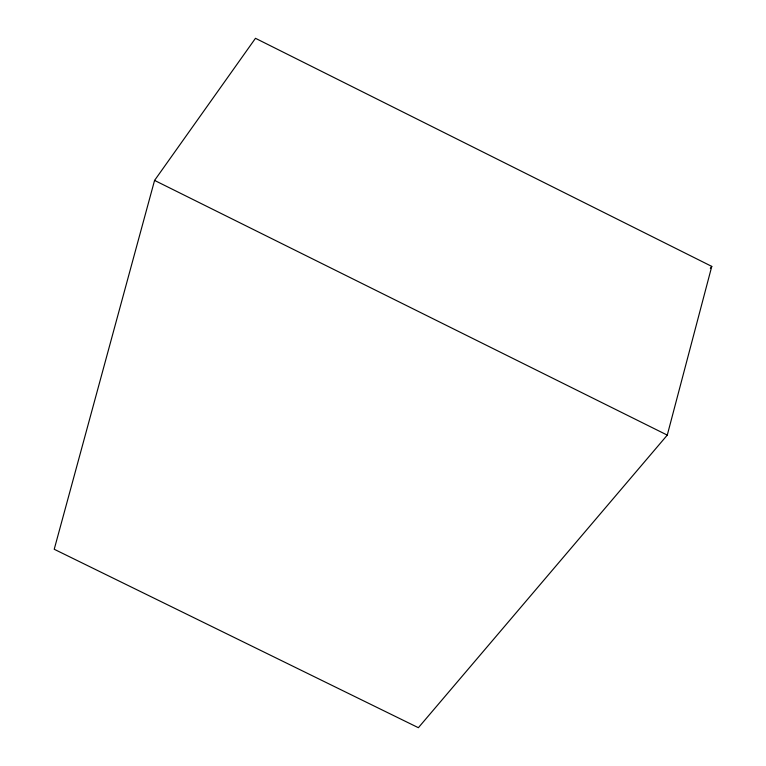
<?xml version="1.0" encoding="UTF-8"?>
<svg xmlns="http://www.w3.org/2000/svg" width="766" height="766" viewBox="0 0 766 766"><rect width="100%" height="100%" fill="white"/><g stroke="black" fill="none" stroke-linecap="round" stroke-linejoin="round"><path stroke-width="1.15" d="M667.272 435.107L711.777 266.396L255.48 38.3L154.569 180.412L54.223 549.27L418.38 727.7L667.272 435.107L154.569 180.412M710.321 268.291L711.777 266.396"/></g></svg>
